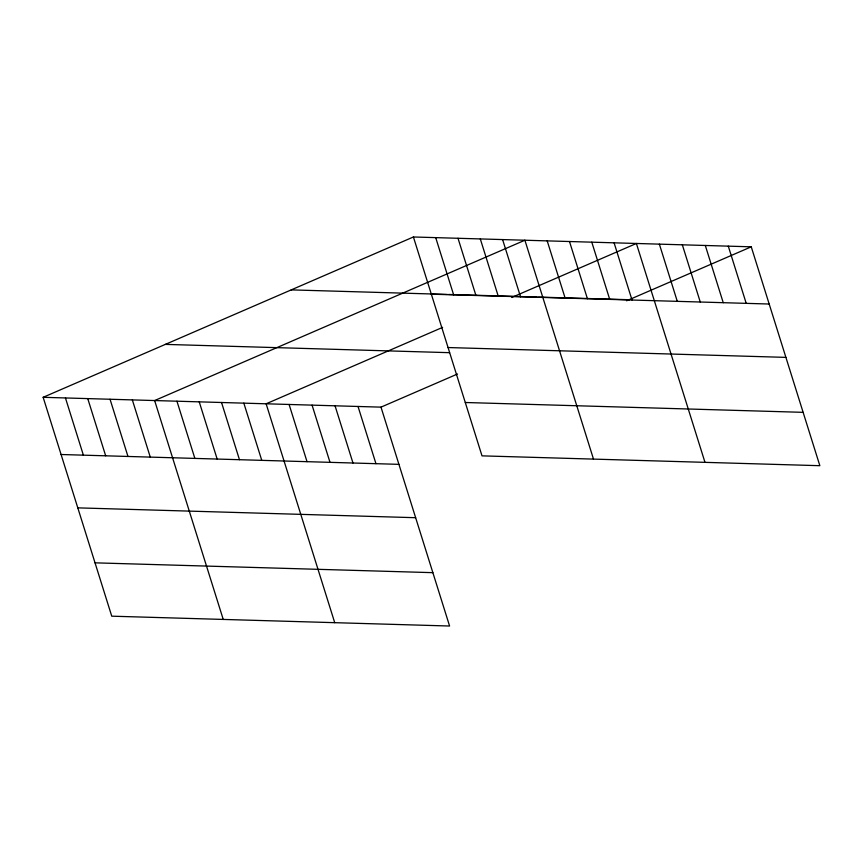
<?xml version="1.0" encoding="UTF-8"?>
<svg xmlns="http://www.w3.org/2000/svg" width="863" height="863" viewBox="0 0 863 863"><rect width="100%" height="100%" fill="white"/><g stroke="black" fill="none" stroke-linecap="round" stroke-linejoin="round"><path stroke-width="1.29" d="M43.15 397.304L380.993 407.142L449.591 626.02L111.748 616.182L43.15 397.304L413.409 236.98L751.252 246.818L819.85 465.696L482.007 455.858L413.409 236.98M442.622 327.368L266.128 403.798L334.725 622.676M511.737 297.444L636.387 243.474L704.985 462.352M380.993 407.142L457.519 374.003M626.603 300.788L751.252 246.818M291.219 289.882L447.304 294.434M448.62 294.466L537.174 297.045M538.447 297.088L629.073 299.72M431.338 294.186L769.181 304.024M448.059 347.541L785.902 357.379M165.34 344.391L449.58 352.676M465.286 402.503L803.129 412.341M61.079 454.51L398.922 464.348M77.799 507.865L415.642 517.703M95.027 562.838L432.87 572.665M728.286 246.149L746.215 303.355M705.308 245.48L723.237 302.686M682.331 244.812L700.26 302.018M659.364 244.143L677.293 301.349M614.089 242.816L632.018 300.022M591.791 242.169L609.72 299.375M569.494 241.521L587.423 298.727M547.196 240.874L565.125 298.08M593.496 459.105L524.898 240.227L154.639 400.551L223.237 619.429M502.6 239.569L520.529 296.786M480.303 238.922L498.231 296.128M458.005 238.274L475.934 295.48M435.707 237.627L453.636 294.833M358.026 406.473L375.955 463.679M335.049 405.804L352.978 463.01M312.072 405.135L330 462.341M289.105 404.467L307.034 461.673M243.83 403.14L261.759 460.346M221.532 402.492L239.461 459.699M199.234 401.845L217.163 459.051M176.937 401.198L194.865 458.404M132.341 399.903L150.27 457.11M110.043 399.245L127.972 456.451M87.746 398.598L105.674 455.804M65.448 397.951L83.377 455.157"/></g></svg>
